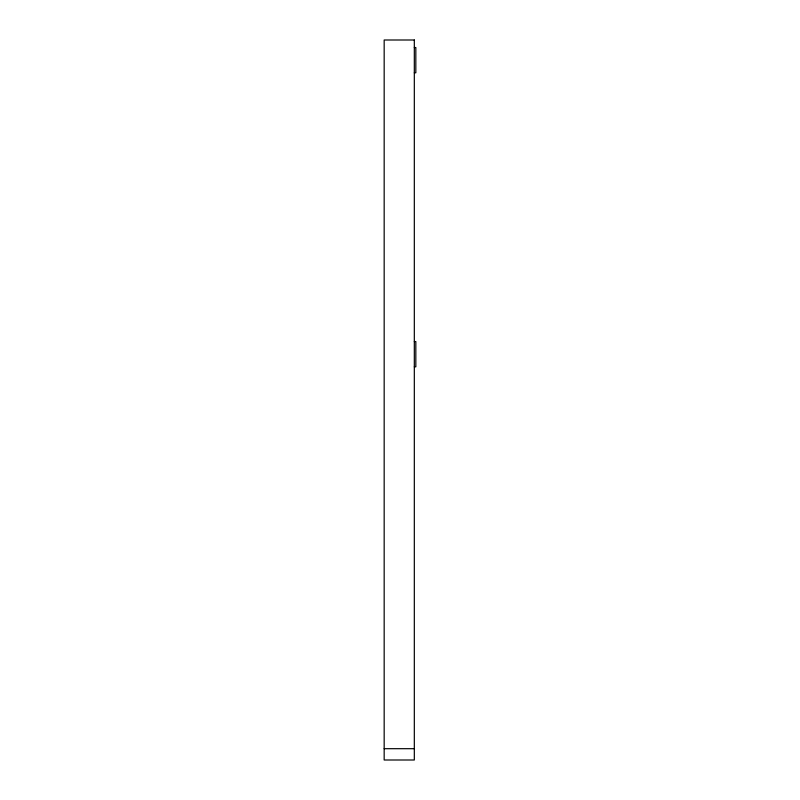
<?xml version="1.0" encoding="UTF-8"?>
<svg xmlns="http://www.w3.org/2000/svg" width="800" height="800" viewBox="0 0 800 800"><rect width="100%" height="100%" fill="white"/><g stroke="black" fill="none" stroke-linecap="round" stroke-linejoin="round"><path stroke-width="1.2" d="M414.32 47.54L415.83 47.54L415.83 72.8L414.32 72.8M414.32 341.57L415.83 341.57L415.83 366.83L414.32 366.83M384.17 748.69L414.32 748.69M414.32 40L384.17 40L384.17 760L414.32 760L414.32 40"/></g></svg>
